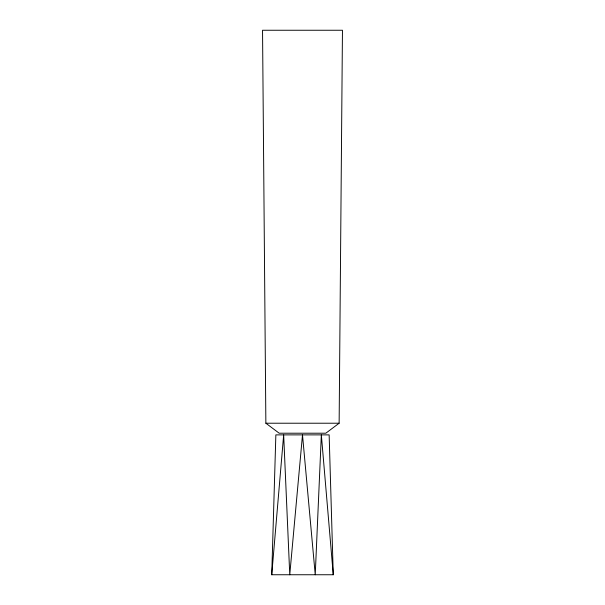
<?xml version="1.0" encoding="UTF-8"?>
<svg xmlns="http://www.w3.org/2000/svg" width="605" height="605" viewBox="0 0 605 605"><rect width="100%" height="100%" fill="white"/><g stroke="black" fill="none" stroke-linecap="round" stroke-linejoin="round"><path stroke-width="0.91" d="M339.133 423.22L342.46 30.25L262.54 30.25L265.867 423.22L279.185 433.21L325.815 433.21L339.133 423.22L265.867 423.22M271.736 574.75L275.857 434.882L329.143 434.882L333.264 574.75L271.736 574.75L283.662 434.882L289.757 574.75L302.5 434.882L315.243 574.75L321.338 434.882L333.264 574.75"/></g></svg>
